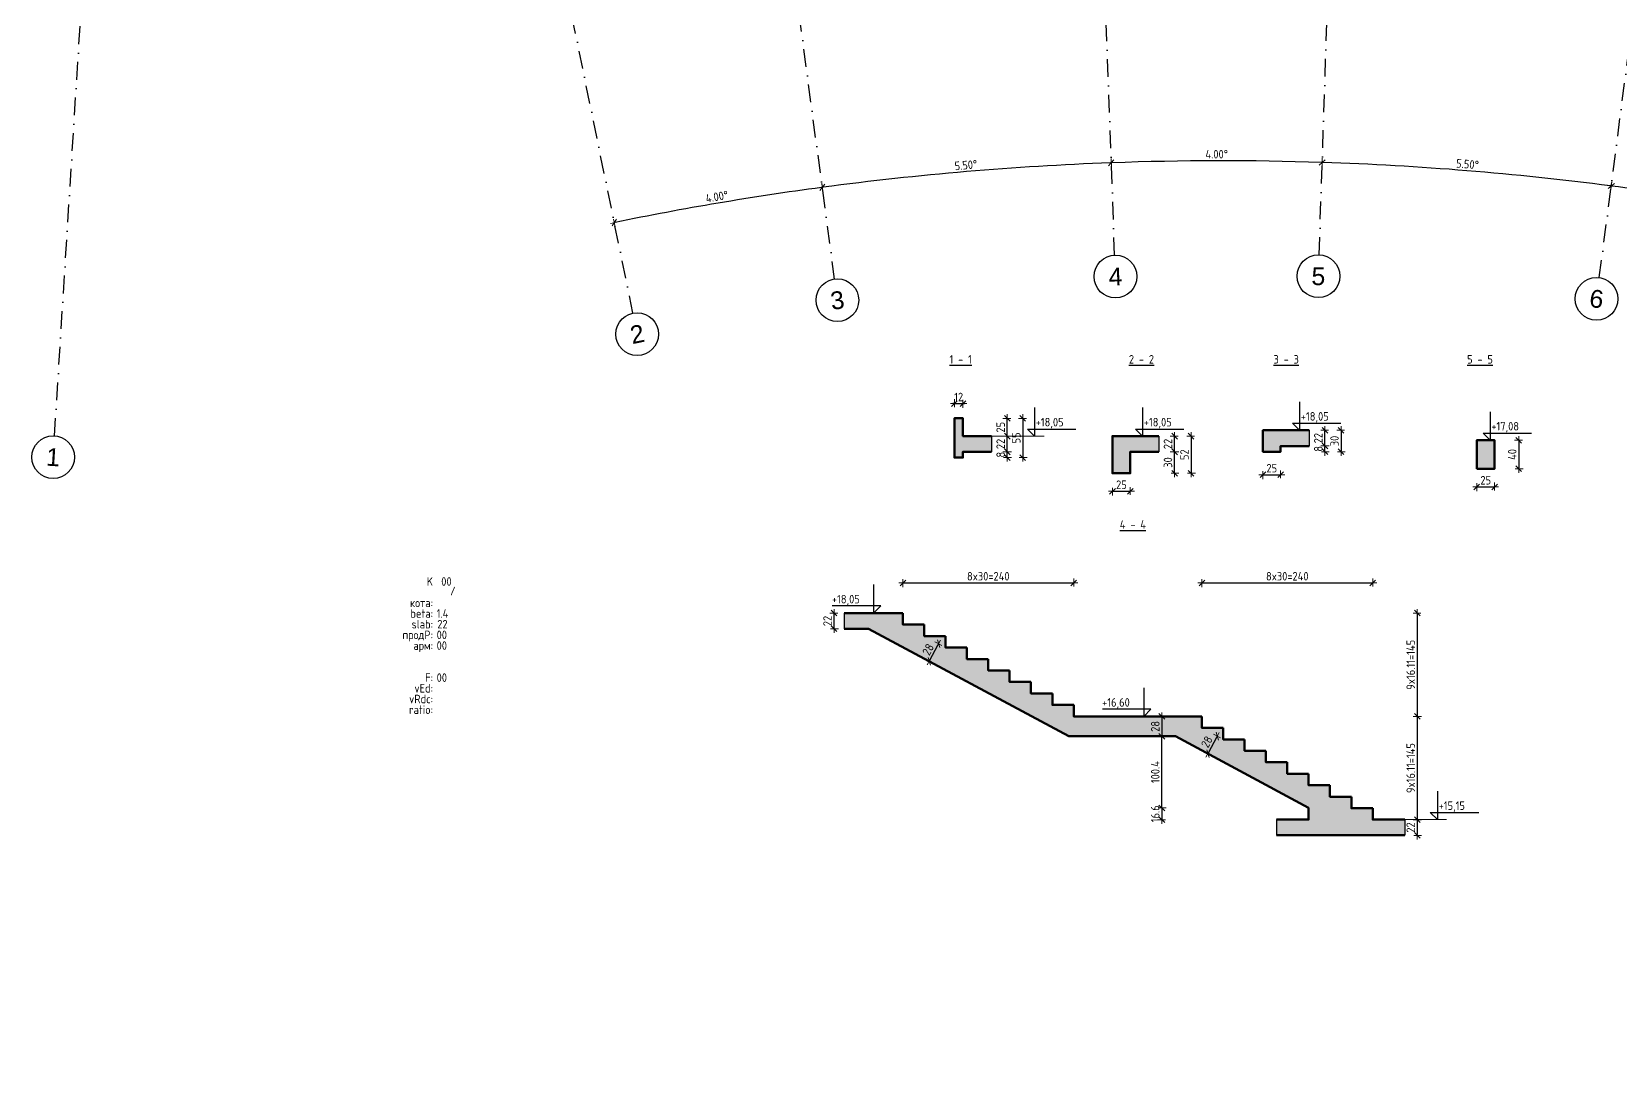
# Model space of a CAD drawing. Header units: centimetres. Extents: x -7166 to 3166, y -7595 to 8142.
# Drawn here: x -6415 to -4184, y -1931 to -450 of the extents above; entities that cross this region are included whole.
import ezdxf
from ezdxf.enums import TextEntityAlignment as Align

# ---------------------------------------------------------------- set-up
doc = ezdxf.new("R2010")
doc.units = ezdxf.units.CM
doc.linetypes.add('DASHDOT', pattern=[1, 0.5, -0.25, 0, -0.25])
for name, color, linetype in [('1K_AXIS', 7, 'DASHDOT'), ('1K_razrez-solid', 251, 'Continuous'), ('KTX', 1, 'Continuous'), ('KTXTXT', 4, 'Continuous')]:
    doc.layers.add(name, color=color, linetype=linetype)
for name, color, linetype, lineweight in [('1K_bord', 91, 'Continuous', 30), ('1K_kontur_A_+18.10', 150, 'Continuous', 50), ('1K_koti_razrezi', 3, 'Continuous', 13), ('1K_koti_van6ni', 241, 'Continuous', 13), ('1K_razrez', 3, 'Continuous', 80), ('1K_text-osi', 3, 'Continuous', 35), ('1K_velem', 191, 'Continuous', 40), ('1K_znak', 6, 'Continuous', 25)]:
    doc.layers.add(name, color=color, linetype=linetype, lineweight=lineweight)
doc.styles.add('DIM', font='romans.shx', dxfattribs={"width": 0.85})
doc.styles.add('Z1', font='ARIAL.TTF')
doc.dimstyles.new('RAZR1', dxfattribs={"dimtxt": 12, "dimasz": 1, "dimexe": 0.3, "dimexo": 0, "dimgap": 0, "dimtad": 0, "dimrnd": 0.1, "dimzin": 14, "dimdsep": 46, "dimtxsty": 'DIM', "dimblk": 'DIM2', "dimcen": 0.09, "dimse1": 1, "dimse2": 1, "dimclrd": 256, "dimclre": 256, "dimclrt": 41, "dimazin": 0, "dimtfac": 2.307692, "dimtix": 1, "dimtmove": 2, "dimatfit": 3, "dimldrblk": 'DIM2', "dimfxl": 0, "dimtvp": 0.769231, "dimtolj": 1, "dimtzin": 14, "dimarcsym": 0})
doc.dimstyles.new('RAZR2', dxfattribs={"dimtxt": 12, "dimasz": 20, "dimexe": 0.3, "dimexo": 0, "dimgap": 0, "dimtad": 0, "dimrnd": 0.1, "dimzin": 14, "dimdsep": 46, "dimtxsty": 'DIM', "dimcen": 5, "dimse1": 1, "dimse2": 1, "dimclrd": 256, "dimclre": 256, "dimclrt": 41, "dimazin": 0, "dimtfac": 2.307692, "dimtix": 1, "dimtofl": 0, "dimtmove": 2, "dimatfit": 3, "dimldrblk": 'DIM2', "dimfxl": 0, "dimtvp": 0.769231, "dimtolj": 1, "dimtzin": 14, "dimarcsym": 0})

# ---------------------------------------------------------------- blocks, each defined once
blk = doc.blocks.new('DIM2')
for p, q in [((0, -5), (0, 6)), ((4, 4), (-4, -4)), ((-5.66, 0), (5.66, 0))]:
    blk.add_line(p, q)
blk = doc.blocks.new('*D234')
at = {"layer": '1K_koti_razrezi', "lineweight": -2}
blk.add_line((-5287.8, -1286.8), (-5287.8, -1266.8), dxfattribs=at)
at = {"layer": 'Defpoints', "color": 0}
for p in [(-5287.8, -1265.8), (-5273.6, -1265.8), (-5273.6, -1287.8)]:
    blk.add_point(p, dxfattribs=at)
at = {"layer": '1K_koti_razrezi', "lineweight": -2}
for p, rotation in [((-5287.8, -1265.8), 89.99124686439576), ((-5287.8, -1287.8), 269.9912468643958)]:
    blk.add_blockref('DIM2', p, dxfattribs=dict(at, rotation=rotation))
at = {"layer": '1K_koti_razrezi', "color": 41, "insert": (-5297.1, -1276.8), "char_height": 12, "attachment_point": 5, "rotation": 89.9912, "style": 'DIM'}
blk.add_mtext('\\A1;22', dxfattribs=at)
blk = doc.blocks.new('*D235')
at = {"layer": '1K_koti_razrezi', "lineweight": -2}
blk.add_line((-5153.9, -1332.6), (-5141.6, -1309.7), dxfattribs=at)
at = {"layer": 'Defpoints', "color": 0}
for p in [(-5161.3, -1298), (-5141.1, -1308.8), (-5176.9, -1321.4)]:
    blk.add_point(p, dxfattribs=at)
at = {"layer": '1K_koti_razrezi', "lineweight": -2}
for p, rotation in [((-5141.1, -1308.8), 61.76255446183252), ((-5154.3, -1333.5), 241.7625544618325)]:
    blk.add_blockref('DIM2', p, dxfattribs=dict(at, rotation=rotation))
at = {"layer": '1K_koti_razrezi', "color": 41, "insert": (-5155.8, -1316.8), "char_height": 12, "attachment_point": 5, "rotation": 61.7626, "style": 'DIM'}
blk.add_mtext('\\A1;28', dxfattribs=at)
blk = doc.blocks.new('*D238')
at = {"layer": '1K_koti_razrezi', "lineweight": -2}
blk.add_line((-4468.7, -1266.8), (-4468.7, -1409.8), dxfattribs=at)
at = {"layer": 'Defpoints', "color": 0}
for p in [(-5191.3, -1265.8), (-4771.3, -1410.8), (-4468.7, -1410.8)]:
    blk.add_point(p, dxfattribs=at)
at = {"layer": '1K_koti_razrezi', "lineweight": -2}
for p, rotation in [((-4468.7, -1265.8), 90), ((-4468.7, -1410.8), 270)]:
    blk.add_blockref('DIM2', p, dxfattribs=dict(at, rotation=rotation))
at = {"layer": '1K_koti_razrezi', "color": 41, "insert": (-4477.9, -1338.3), "char_height": 12, "attachment_point": 5, "rotation": 90, "style": 'DIM'}
blk.add_mtext('\\A1;9x16.11=145', dxfattribs=at)
blk = doc.blocks.new('*D239')
at = {"layer": '1K_koti_razrezi', "lineweight": -2}
blk.add_line((-4468.7, -1411.8), (-4468.7, -1554.8), dxfattribs=at)
at = {"layer": 'Defpoints', "color": 0}
for p in [(-4771.3, -1410.8), (-4531.3, -1555.8), (-4468.7, -1555.8)]:
    blk.add_point(p, dxfattribs=at)
at = {"layer": '1K_koti_razrezi', "lineweight": -2}
for p, rotation in [((-4468.7, -1410.8), 90), ((-4468.7, -1555.8), 270)]:
    blk.add_blockref('DIM2', p, dxfattribs=dict(at, rotation=rotation))
at = {"layer": '1K_koti_razrezi', "color": 41, "insert": (-4477.9, -1483.3), "char_height": 12, "attachment_point": 5, "rotation": 90, "style": 'DIM'}
blk.add_mtext('\\A1;9x16.11=145', dxfattribs=at)
blk = doc.blocks.new('*D240')
at = {"layer": '1K_koti_razrezi', "lineweight": -2}
blk.add_line((-4468.7, -1556.8), (-4468.7, -1576.8), dxfattribs=at)
at = {"layer": 'Defpoints', "color": 0}
for p in [(-4531.3, -1555.8), (-4486.3, -1577.8), (-4468.7, -1577.8)]:
    blk.add_point(p, dxfattribs=at)
at = {"layer": '1K_koti_razrezi', "lineweight": -2}
for p, rotation in [((-4468.7, -1555.8), 90), ((-4468.7, -1577.8), 270)]:
    blk.add_blockref('DIM2', p, dxfattribs=dict(at, rotation=rotation))
at = {"layer": '1K_koti_razrezi', "color": 41, "insert": (-4477.9, -1566.8), "char_height": 12, "attachment_point": 5, "rotation": 90, "style": 'DIM'}
blk.add_mtext('\\A1;22', dxfattribs=at)
blk = doc.blocks.new('*D241')
at = {"layer": '1K_koti_razrezi', "lineweight": -2}
blk.add_line((-5190.3, -1223.3), (-4952.3, -1223.3), dxfattribs=at)
at = {"layer": 'Defpoints', "color": 0}
for p in [(-4951.3, -1223.3), (-5191.3, -1265.8), (-4951.3, -1394.6)]:
    blk.add_point(p, dxfattribs=at)
at = {"layer": '1K_koti_razrezi', "lineweight": -2, "rotation": 180}
blk.add_blockref('DIM2', (-5191.3, -1223.3), dxfattribs=at)
at = {"layer": '1K_koti_razrezi', "lineweight": -2}
blk.add_blockref('DIM2', (-4951.3, -1223.3), dxfattribs=at)
at = {"layer": '1K_koti_razrezi', "color": 41, "insert": (-5071.3, -1214), "char_height": 12, "attachment_point": 5, "style": 'DIM'}
blk.add_mtext('\\A1;8x30=240', dxfattribs=at)
blk = doc.blocks.new('*D242')
at = {"layer": '1K_koti_razrezi', "lineweight": -2}
blk.add_line((-4770.3, -1223.3), (-4532.3, -1223.3), dxfattribs=at)
at = {"layer": 'Defpoints', "color": 0}
for p in [(-4531.3, -1223.3), (-4771.3, -1410.8), (-4531.3, -1539.6)]:
    blk.add_point(p, dxfattribs=at)
at = {"layer": '1K_koti_razrezi', "lineweight": -2, "rotation": 180}
blk.add_blockref('DIM2', (-4771.3, -1223.3), dxfattribs=at)
at = {"layer": '1K_koti_razrezi', "lineweight": -2}
blk.add_blockref('DIM2', (-4531.3, -1223.3), dxfattribs=at)
at = {"layer": '1K_koti_razrezi', "color": 41, "insert": (-4651.3, -1214), "char_height": 12, "attachment_point": 5, "style": 'DIM'}
blk.add_mtext('\\A1;8x30=240', dxfattribs=at)
blk = doc.blocks.new('*D243')
at = {"layer": '1K_koti_razrezi', "lineweight": -2}
blk.add_line((-4827.5, -1411.8), (-4827.5, -1437.8), dxfattribs=at)
at = {"layer": 'Defpoints', "color": 0}
for p in [(-4951.3, -1410.8), (-4958.4, -1438.8), (-4827.5, -1438.8)]:
    blk.add_point(p, dxfattribs=at)
at = {"layer": '1K_koti_razrezi', "lineweight": -2}
for p, rotation in [((-4827.5, -1410.8), 90), ((-4827.5, -1438.8), 270)]:
    blk.add_blockref('DIM2', p, dxfattribs=dict(at, rotation=rotation))
at = {"layer": '1K_koti_razrezi', "color": 41, "insert": (-4836.7, -1424.8), "char_height": 12, "attachment_point": 5, "rotation": 90, "style": 'DIM'}
blk.add_mtext('\\A1;28', dxfattribs=at)
blk = doc.blocks.new('*D244')
at = {"layer": '1K_koti_razrezi', "lineweight": -2}
blk.add_line((-4750.1, -1439.4), (-4762.4, -1462.3), dxfattribs=at)
at = {"layer": 'Defpoints', "color": 0}
for p in [(-4771.3, -1426.9), (-4808.4, -1438.8), (-4762.8, -1463.2)]:
    blk.add_point(p, dxfattribs=at)
at = {"layer": '1K_koti_razrezi', "lineweight": -2}
for p, rotation in [((-4749.6, -1438.5), 61.76255446183266), ((-4762.8, -1463.2), 241.7625544618327)]:
    blk.add_blockref('DIM2', p, dxfattribs=dict(at, rotation=rotation))
at = {"layer": '1K_koti_razrezi', "color": 41, "insert": (-4764.3, -1446.5), "char_height": 12, "attachment_point": 5, "rotation": 61.7626, "style": 'DIM'}
blk.add_mtext('\\A1;28', dxfattribs=at)
blk = doc.blocks.new('*D245')
at = {"layer": '1K_koti_razrezi', "lineweight": -2}
for p, q in [((-4827.5, -1538.2), (-4827.5, -1537.2)), ((-4827.5, -1539.2), (-4827.5, -1555.8)), ((-4827.5, -1556.8), (-4827.5, -1557.8))]:
    blk.add_line(p, q, dxfattribs=at)
at = {"layer": 'Defpoints', "color": 0}
for p in [(-4621.3, -1539.2), (-4827.5, -1555.8), (-4621.3, -1555.8)]:
    blk.add_point(p, dxfattribs=at)
at = {"layer": '1K_koti_razrezi', "lineweight": -2}
for p, rotation in [((-4827.5, -1539.2), 270), ((-4827.5, -1555.8), 90)]:
    blk.add_blockref('DIM2', p, dxfattribs=dict(at, rotation=rotation))
at = {"layer": '1K_koti_razrezi', "color": 41, "insert": (-4836.7, -1547.5), "char_height": 12, "attachment_point": 5, "rotation": 90, "style": 'DIM'}
blk.add_mtext('\\A1;16.6', dxfattribs=at)
blk = doc.blocks.new('*D246')
at = {"layer": '1K_koti_razrezi', "lineweight": -2}
blk.add_line((-4827.5, -1538.2), (-4827.5, -1439.8), dxfattribs=at)
at = {"layer": 'Defpoints', "color": 0}
for p in [(-4827.5, -1438.8), (-4808.4, -1438.8), (-4621.3, -1539.2)]:
    blk.add_point(p, dxfattribs=at)
at = {"layer": '1K_koti_razrezi', "lineweight": -2}
for p, rotation in [((-4827.5, -1438.8), 90), ((-4827.5, -1539.2), 270)]:
    blk.add_blockref('DIM2', p, dxfattribs=dict(at, rotation=rotation))
at = {"layer": '1K_koti_razrezi', "color": 41, "insert": (-4836.7, -1489), "char_height": 12, "attachment_point": 5, "rotation": 90, "style": 'DIM'}
blk.add_mtext('\\A1;100.4', dxfattribs=at)
blk = doc.blocks.new('*D251')
at = {"layer": '1K_koti_razrezi', "lineweight": -2}
blk.add_line((-5044.7, -1046.3), (-5044.7, -1040.3), dxfattribs=at)
at = {"layer": 'Defpoints', "color": 0}
for p in [(-5106.9, -1039.3, 0), (-5106.9, -1047.3, 0), (-5044.7, -1039.3)]:
    blk.add_point(p, dxfattribs=at)
at = {"layer": '1K_koti_razrezi', "lineweight": -2}
for p, rotation in [((-5044.7, -1039.3), 90), ((-5044.7, -1047.3), 270)]:
    blk.add_blockref('DIM2', p, dxfattribs=dict(at, rotation=rotation))
at = {"layer": '1K_koti_razrezi', "color": 41, "insert": (-5053.9, -1043.3), "char_height": 12, "attachment_point": 5, "rotation": 90, "style": 'DIM'}
blk.add_mtext('\\A1;8', dxfattribs=at)
blk = doc.blocks.new('*D252')
at = {"layer": '1K_koti_razrezi', "lineweight": -2}
blk.add_line((-5044.7, -1038.3), (-5044.7, -1018.3), dxfattribs=at)
at = {"layer": 'Defpoints', "color": 0}
for p in [(-5066.9, -1017.3), (-5044.7, -1017.3), (-5106.9, -1039.3, 0)]:
    blk.add_point(p, dxfattribs=at)
at = {"layer": '1K_koti_razrezi', "lineweight": -2}
for p, rotation in [((-5044.7, -1017.3), 90), ((-5044.7, -1039.3), 270)]:
    blk.add_blockref('DIM2', p, dxfattribs=dict(at, rotation=rotation))
at = {"layer": '1K_koti_razrezi', "color": 41, "insert": (-5053.9, -1028.3), "char_height": 12, "attachment_point": 5, "rotation": 90, "style": 'DIM'}
blk.add_mtext('\\A1;22', dxfattribs=at)
blk = doc.blocks.new('*D253')
at = {"layer": '1K_koti_razrezi', "lineweight": -2}
blk.add_line((-5044.7, -1016.3), (-5044.7, -993.3), dxfattribs=at)
at = {"layer": 'Defpoints', "color": 0}
for p in [(-5106.9, -992.3), (-5044.7, -992.3), (-5066.9, -1017.3)]:
    blk.add_point(p, dxfattribs=at)
at = {"layer": '1K_koti_razrezi', "lineweight": -2}
for p, rotation in [((-5044.7, -992.3), 90), ((-5044.7, -1017.3), 270)]:
    blk.add_blockref('DIM2', p, dxfattribs=dict(at, rotation=rotation))
at = {"layer": '1K_koti_razrezi', "color": 41, "insert": (-5053.9, -1004.8), "char_height": 12, "attachment_point": 5, "rotation": 90, "style": 'DIM'}
blk.add_mtext('\\A1;25', dxfattribs=at)
blk = doc.blocks.new('*D254')
at = {"layer": '1K_koti_razrezi', "lineweight": -2}
blk.add_line((-5022.8, -993.3), (-5022.8, -1046.3), dxfattribs=at)
at = {"layer": 'Defpoints', "color": 0}
for p in [(-5118.9, -992.3), (-5118.9, -1047.3), (-5022.8, -1047.3)]:
    blk.add_point(p, dxfattribs=at)
at = {"layer": '1K_koti_razrezi', "lineweight": -2}
for p, rotation in [((-5022.8, -992.3), 90), ((-5022.8, -1047.3), 270)]:
    blk.add_blockref('DIM2', p, dxfattribs=dict(at, rotation=rotation))
at = {"layer": '1K_koti_razrezi', "color": 41, "insert": (-5032, -1019.8), "char_height": 12, "attachment_point": 5, "rotation": 90, "style": 'DIM'}
blk.add_mtext('\\A1;55', dxfattribs=at)
blk = doc.blocks.new('*D255')
at = {"layer": '1K_koti_razrezi', "lineweight": -2}
for p, q in [((-5119.9, -971.5), (-5120.9, -971.5)), ((-5118.9, -971.5), (-5106.9, -971.5)), ((-5105.9, -971.5), (-5104.9, -971.5))]:
    blk.add_line(p, q, dxfattribs=at)
at = {"layer": 'Defpoints', "color": 0}
for p in [(-5106.9, -971.5), (-5118.9, -992.3), (-5106.9, -992.3)]:
    blk.add_point(p, dxfattribs=at)
at = {"layer": '1K_koti_razrezi', "lineweight": -2}
blk.add_blockref('DIM2', (-5118.9, -971.5), dxfattribs=at)
at = {"layer": '1K_koti_razrezi', "lineweight": -2, "rotation": 180}
blk.add_blockref('DIM2', (-5106.9, -971.5), dxfattribs=at)
at = {"layer": '1K_koti_razrezi', "color": 41, "insert": (-5112.9, -962.3), "char_height": 12, "attachment_point": 5, "style": 'DIM'}
blk.add_mtext('\\A1;12', dxfattribs=at)
blk = doc.blocks.new('*D256')
at = {"layer": '1K_koti_razrezi', "lineweight": -2}
blk.add_line((-4809.6, -1068.3), (-4809.6, -1040.3), dxfattribs=at)
at = {"layer": 'Defpoints', "color": 0}
for p in [(-4871.8, -1039.3, 0), (-4809.6, -1039.3), (-4871.8, -1069.3, 0)]:
    blk.add_point(p, dxfattribs=at)
at = {"layer": '1K_koti_razrezi', "lineweight": -2}
for p, rotation in [((-4809.6, -1039.3), 90), ((-4809.6, -1069.3), 270)]:
    blk.add_blockref('DIM2', p, dxfattribs=dict(at, rotation=rotation))
at = {"layer": '1K_koti_razrezi', "color": 41, "insert": (-4818.9, -1054.3), "char_height": 12, "attachment_point": 5, "rotation": 90, "style": 'DIM'}
blk.add_mtext('\\A1;30', dxfattribs=at)
blk = doc.blocks.new('*D257')
at = {"layer": '1K_koti_razrezi', "lineweight": -2}
blk.add_line((-4809.6, -1038.3), (-4809.6, -1018.3), dxfattribs=at)
at = {"layer": 'Defpoints', "color": 0}
for p in [(-4831.8, -1017.3), (-4809.6, -1017.3), (-4871.8, -1039.3, 0)]:
    blk.add_point(p, dxfattribs=at)
at = {"layer": '1K_koti_razrezi', "lineweight": -2}
for p, rotation in [((-4809.6, -1017.3), 90), ((-4809.6, -1039.3), 270)]:
    blk.add_blockref('DIM2', p, dxfattribs=dict(at, rotation=rotation))
at = {"layer": '1K_koti_razrezi', "color": 41, "insert": (-4818.9, -1028.3), "char_height": 12, "attachment_point": 5, "rotation": 90, "style": 'DIM'}
blk.add_mtext('\\A1;22', dxfattribs=at)
blk = doc.blocks.new('*D258')
at = {"layer": '1K_koti_razrezi', "lineweight": -2}
blk.add_line((-4895.8, -1094.7), (-4872.8, -1094.7), dxfattribs=at)
at = {"layer": 'Defpoints', "color": 0}
for p in [(-4896.8, -1017.3), (-4871.8, -1039.3), (-4871.8, -1094.7)]:
    blk.add_point(p, dxfattribs=at)
at = {"layer": '1K_koti_razrezi', "lineweight": -2, "rotation": 180}
blk.add_blockref('DIM2', (-4896.8, -1094.7), dxfattribs=at)
at = {"layer": '1K_koti_razrezi', "lineweight": -2}
blk.add_blockref('DIM2', (-4871.8, -1094.7), dxfattribs=at)
at = {"layer": '1K_koti_razrezi', "color": 41, "insert": (-4884.3, -1085.5), "char_height": 12, "attachment_point": 5, "style": 'DIM'}
blk.add_mtext('\\A1;25', dxfattribs=at)
blk = doc.blocks.new('*D259')
at = {"layer": '1K_koti_razrezi', "lineweight": -2}
blk.add_line((-4786.4, -1018.3), (-4786.4, -1068.3), dxfattribs=at)
at = {"layer": 'Defpoints', "color": 0}
for p in [(-4831.8, -1017.3), (-4896.8, -1069.3), (-4786.4, -1069.3)]:
    blk.add_point(p, dxfattribs=at)
at = {"layer": '1K_koti_razrezi', "lineweight": -2}
for p, rotation in [((-4786.4, -1017.3), 90), ((-4786.4, -1069.3), 270)]:
    blk.add_blockref('DIM2', p, dxfattribs=dict(at, rotation=rotation))
at = {"layer": '1K_koti_razrezi', "color": 41, "insert": (-4795.7, -1043.3), "char_height": 12, "attachment_point": 5, "rotation": 90, "style": 'DIM'}
blk.add_mtext('\\A1;52', dxfattribs=at)
blk = doc.blocks.new('*D260')
at = {"layer": '1K_koti_razrezi', "lineweight": -2}
blk.add_line((-4598.4, -1038.1), (-4598.4, -1032.1), dxfattribs=at)
at = {"layer": 'Defpoints', "color": 0}
for p in [(-4660.6, -1031.1, 0), (-4660.6, -1039.1, 0), (-4598.4, -1031.1)]:
    blk.add_point(p, dxfattribs=at)
at = {"layer": '1K_koti_razrezi', "lineweight": -2}
for p, rotation in [((-4598.4, -1031.1), 90), ((-4598.4, -1039.1), 270)]:
    blk.add_blockref('DIM2', p, dxfattribs=dict(at, rotation=rotation))
at = {"layer": '1K_koti_razrezi', "color": 41, "insert": (-4607.7, -1035.1), "char_height": 12, "attachment_point": 5, "rotation": 90, "style": 'DIM'}
blk.add_mtext('\\A1;8', dxfattribs=at)
blk = doc.blocks.new('*D261')
at = {"layer": '1K_koti_razrezi', "lineweight": -2}
blk.add_line((-4598.4, -1030.1), (-4598.4, -1010.1), dxfattribs=at)
at = {"layer": 'Defpoints', "color": 0}
for p in [(-4620.6, -1009.1), (-4598.4, -1009.1), (-4660.6, -1031.1, 0)]:
    blk.add_point(p, dxfattribs=at)
at = {"layer": '1K_koti_razrezi', "lineweight": -2}
for p, rotation in [((-4598.4, -1009.1), 90), ((-4598.4, -1031.1), 270)]:
    blk.add_blockref('DIM2', p, dxfattribs=dict(at, rotation=rotation))
at = {"layer": '1K_koti_razrezi', "color": 41, "insert": (-4607.7, -1020.1), "char_height": 12, "attachment_point": 5, "rotation": 90, "style": 'DIM'}
blk.add_mtext('\\A1;22', dxfattribs=at)
blk = doc.blocks.new('*D262')
at = {"layer": '1K_koti_razrezi', "lineweight": -2}
blk.add_line((-4684.6, -1071.5), (-4661.6, -1071.5), dxfattribs=at)
at = {"layer": 'Defpoints', "color": 0}
for p in [(-4685.6, -1039.1), (-4660.6, -1031.1), (-4660.6, -1071.5)]:
    blk.add_point(p, dxfattribs=at)
at = {"layer": '1K_koti_razrezi', "lineweight": -2, "rotation": 180}
blk.add_blockref('DIM2', (-4685.6, -1071.5), dxfattribs=at)
at = {"layer": '1K_koti_razrezi', "lineweight": -2}
blk.add_blockref('DIM2', (-4660.6, -1071.5), dxfattribs=at)
at = {"layer": '1K_koti_razrezi', "color": 41, "insert": (-4673.1, -1062.3), "char_height": 12, "attachment_point": 5, "style": 'DIM'}
blk.add_mtext('\\A1;25', dxfattribs=at)
blk = doc.blocks.new('*D263')
at = {"layer": '1K_koti_razrezi', "lineweight": -2}
blk.add_line((-4575.8, -1010.1), (-4575.8, -1038.1), dxfattribs=at)
at = {"layer": 'Defpoints', "color": 0}
for p in [(-4620.6, -1009.1), (-4660.6, -1039.1), (-4575.8, -1039.1)]:
    blk.add_point(p, dxfattribs=at)
at = {"layer": '1K_koti_razrezi', "lineweight": -2}
for p, rotation in [((-4575.8, -1009.1), 90), ((-4575.8, -1039.1), 270)]:
    blk.add_blockref('DIM2', p, dxfattribs=dict(at, rotation=rotation))
at = {"layer": '1K_koti_razrezi', "color": 41, "insert": (-4585, -1024.1), "char_height": 12, "attachment_point": 5, "rotation": 90, "style": 'DIM'}
blk.add_mtext('\\A1;30', dxfattribs=at)
blk = doc.blocks.new('*D290')
at = {"layer": '1K_koti_van6ni', "lineweight": -2}
for p, q in [((-5240.7, 1109.3), (-5235.2, 1043.9)), ((-4747.8, -4875.7), (-4737.8, -4875.7)), ((-4742.8, -4880.7), (-4742.8, -4870.7))]:
    blk.add_line(p, q, dxfattribs=at)
at = {"layer": '1K_koti_van6ni'}
blk.add_solid([(-5231.9, 1044.1), (-5238.5, 1043.6), (-5233.6, 1023.9)], dxfattribs=at)
at = {"layer": 'Defpoints', "color": 0}
for p in [(-5233.6, 1023.9), (-4742.8, -4875.7)]:
    blk.add_point(p, dxfattribs=at)
at = {"layer": '1K_koti_van6ni', "color": 41, "insert": (-5229.6, 1087.3), "char_height": 12, "attachment_point": 5, "rotation": 274.7552, "style": 'DIM'}
blk.add_mtext('\\A1;R5920', dxfattribs=at)
blk = doc.blocks.new('*D292')
at = {"layer": '1K_koti_van6ni', "lineweight": -2}
for p, q in [((-5279.3, 854.9), (-5273.2, 789.5)), ((-4747.8, -4875.7), (-4737.8, -4875.7)), ((-4742.8, -4880.7), (-4742.8, -4870.7))]:
    blk.add_line(p, q, dxfattribs=at)
at = {"layer": '1K_koti_van6ni'}
blk.add_solid([(-5269.9, 789.9), (-5276.5, 789.2), (-5271.3, 769.6)], dxfattribs=at)
at = {"layer": 'Defpoints', "color": 0}
for p in [(-5271.3, 769.6), (-4742.8, -4875.7)]:
    blk.add_point(p, dxfattribs=at)
at = {"layer": '1K_koti_van6ni', "color": 41, "insert": (-5268, 833), "char_height": 12, "attachment_point": 5, "rotation": 275.3483, "style": 'DIM'}
blk.add_mtext('\\A1;R5670', dxfattribs=at)
blk = doc.blocks.new('*D293')
at = {"layer": '1K_koti_van6ni', "lineweight": -2}
for p, q in [((-5272.9, 182.3), (-5266, 117)), ((-4747.8, -4875.7), (-4737.8, -4875.7)), ((-4742.8, -4880.7), (-4742.8, -4870.7))]:
    blk.add_line(p, q, dxfattribs=at)
at = {"layer": '1K_koti_van6ni'}
blk.add_solid([(-5262.7, 117.3), (-5269.3, 116.6), (-5263.9, 97.1)], dxfattribs=at)
at = {"layer": 'Defpoints', "color": 0}
for p in [(-5263.9, 97.1), (-4742.8, -4875.7)]:
    blk.add_point(p, dxfattribs=at)
at = {"layer": '1K_koti_van6ni', "color": 41, "insert": (-5261.3, 160.5), "char_height": 12, "attachment_point": 5, "rotation": 275.9826, "style": 'DIM'}
blk.add_mtext('\\A1;R5000', dxfattribs=at)
blk = doc.blocks.new('*D299')
at = {"layer": '1K_koti_van6ni', "lineweight": -2}
blk.add_arc((-6185.3, 2149.8), 364.9, 266.5836, 281.4457, dxfattribs=at)
at = {"layer": 'Defpoints', "color": 0}
for p in [(-6197.4, 1955.5), (-6136.2, 1910.6), (-6175.8, 1785), (-5570.5, -844.6), (-6383, -1016.8)]:
    blk.add_point(p, dxfattribs=at)
at = {"layer": '1K_koti_van6ni', "lineweight": -2}
for p, rotation in [((-6208, 1785.6), 176.5051323552833), ((-6111.9, 1792.3), 11.52416816673833)]:
    blk.add_blockref('DIM2', p, dxfattribs=dict(at, rotation=rotation))
at = {"layer": '1K_koti_van6ni', "color": 41, "insert": (-6160.4, 1795), "char_height": 12, "attachment_point": 5, "rotation": 4.0147, "style": 'DIM'}
blk.add_mtext('\\A1;15.18°', dxfattribs=at)
blk = doc.blocks.new('*D300')
at = {"layer": '1K_koti_van6ni', "lineweight": -2}
blk.add_arc((-4742.8, -4875.7), 4245, 97.6162, 101.5892, dxfattribs=at)
at = {"layer": 'Defpoints', "color": 0}
for p in [(-5666.9, 2047.2), (-6136.2, 1910.6), (-5402.2, -682.2), (-5287.3, -796.7), (-5570.5, -844.6)]:
    blk.add_point(p, dxfattribs=at)
at = {"layer": '1K_koti_van6ni', "lineweight": -2}
for p, rotation in [((-5304.4, -668), 7.609419272587623), ((-5596.6, -717.4), 191.5959220816487)]:
    blk.add_blockref('DIM2', p, dxfattribs=dict(at, rotation=rotation))
at = {"layer": '1K_koti_van6ni', "color": 41, "insert": (-5452.5, -681), "char_height": 12, "attachment_point": 5, "rotation": 9.6027, "style": 'DIM'}
blk.add_mtext('\\A1;4.00°', dxfattribs=at)
blk = doc.blocks.new('*D301')
at = {"layer": '1K_koti_van6ni', "lineweight": -2}
blk.add_arc((-4742.8, -4875.7), 4245, 92.1162, 97.5892, dxfattribs=at)
at = {"layer": 'Defpoints', "color": 0}
for p in [(-5034.2, -640.7), (-4896.1, -701.6), (-5287.3, -796.7), (-4742.8, -4875.7)]:
    blk.add_point(p, dxfattribs=at)
at = {"layer": '1K_koti_van6ni', "lineweight": -2}
for p, rotation in [((-4898.6, -633.5), 2.109419272588601), ((-5304.4, -668), 187.5959220816497)]:
    blk.add_blockref('DIM2', p, dxfattribs=dict(at, rotation=rotation))
at = {"layer": '1K_koti_van6ni', "color": 41, "insert": (-5102.7, -636.7), "char_height": 12, "attachment_point": 5, "rotation": 4.8527, "style": 'DIM'}
blk.add_mtext('\\A1;5.50°', dxfattribs=at)
blk = doc.blocks.new('*D302')
at = {"layer": '1K_koti_van6ni', "lineweight": -2}
blk.add_arc((-4742.8, -4875.7), 4245, 88.1162, 92.0892, dxfattribs=at)
at = {"layer": 'Defpoints', "color": 0}
for p in [(-4701, -630.9), (-4896.1, -701.6), (-4604.9, -711.3), (-4742.8, -4875.7)]:
    blk.add_point(p, dxfattribs=at)
at = {"layer": '1K_koti_van6ni', "lineweight": -2}
for p, rotation in [((-4898.6, -633.5), 182.0959220816506), ((-4602.3, -633), 358.1094192725884)]:
    blk.add_blockref('DIM2', p, dxfattribs=dict(at, rotation=rotation))
at = {"layer": '1K_koti_van6ni', "color": 41, "insert": (-4750.4, -621.4), "char_height": 12, "attachment_point": 5, "rotation": 0.1027, "style": 'DIM'}
blk.add_mtext('\\A1;4.00°', dxfattribs=at)
blk = doc.blocks.new('*D303')
at = {"layer": '1K_koti_van6ni', "lineweight": -2}
blk.add_arc((-4742.8, -4875.7), 4245, 82.6162, 88.0892, dxfattribs=at)
at = {"layer": 'Defpoints', "color": 0}
for p in [(-4331.2, -650.7), (-4604.9, -711.3), (-4206.3, -743.5), (-4742.8, -4875.7)]:
    blk.add_point(p, dxfattribs=at)
at = {"layer": '1K_koti_van6ni', "lineweight": -2}
for p, rotation in [((-4602.3, -633), 178.0959220816503), ((-4196.3, -666), 352.6094192725896)]:
    blk.add_blockref('DIM2', p, dxfattribs=dict(at, rotation=rotation))
at = {"layer": '1K_koti_van6ni', "color": 41, "insert": (-4398.1, -635.4), "char_height": 12, "attachment_point": 5, "rotation": 355.3527, "style": 'DIM'}
blk.add_mtext('\\A1;5.50°', dxfattribs=at)
blk = doc.blocks.new('*D304')
at = {"layer": '1K_koti_van6ni', "lineweight": -2}
blk.add_arc((-4742.8, -4875.7), 4245, 78.6162, 82.5892, dxfattribs=at)
at = {"layer": 'Defpoints', "color": 0}
for p in [(-4001, -696), (-4206.3, -743.5), (-3921.4, -800.9), (-4742.8, -4875.7)]:
    blk.add_point(p, dxfattribs=at)
at = {"layer": '1K_koti_van6ni', "lineweight": -2}
for p, rotation in [((-4196.3, -666), 172.5959220816516), ((-3903.9, -714.4), 348.6094192725892)]:
    blk.add_blockref('DIM2', p, dxfattribs=dict(at, rotation=rotation))
at = {"layer": '1K_koti_van6ni', "color": 41, "insert": (-4048.2, -678.5), "char_height": 12, "attachment_point": 5, "rotation": 350.6027, "style": 'DIM'}
blk.add_mtext('\\A1;4.00°', dxfattribs=at)
blk = doc.blocks.new('*D305')
at = {"layer": '1K_koti_van6ni', "lineweight": -2}
blk.add_arc((-4742.8, -4875.7), 4245, 73.1162, 78.5892, dxfattribs=at)
at = {"layer": 'Defpoints', "color": 0}
for p in [(-3639.5, -776.5), (-3921.4, -800.9), (-3521.2, -854.2), (-4742.8, -4875.7)]:
    blk.add_point(p, dxfattribs=at)
at = {"layer": '1K_koti_van6ni', "lineweight": -2}
for p, rotation in [((-3903.9, -714.4), 168.5959220816512), ((-3509, -813.9), 343.109419272593)]:
    blk.add_blockref('DIM2', p, dxfattribs=dict(at, rotation=rotation))
at = {"layer": '1K_koti_van6ni', "color": 41, "insert": (-3703, -750.5), "char_height": 12, "attachment_point": 5, "rotation": 345.8527, "style": 'DIM'}
blk.add_mtext('\\A1;5.50°', dxfattribs=at)
blk = doc.blocks.new('*D306')
at = {"layer": '1K_koti_van6ni', "lineweight": -2}
blk.add_arc((-4742.8, -4875.7), 4245, 69.1162, 73.0892, dxfattribs=at)
at = {"layer": 'Defpoints', "color": 0}
for p in [(-3521.2, -854.2), (-3321.3, -875.7), (-3234.8, -926.1), (-4742.8, -4875.7)]:
    blk.add_point(p, dxfattribs=at)
at = {"layer": '1K_koti_van6ni', "lineweight": -2}
for p, rotation in [((-3509, -813.9), 163.0959220816551), ((-3228.6, -909.9), 339.1094192725936)]:
    blk.add_blockref('DIM2', p, dxfattribs=dict(at, rotation=rotation))
at = {"layer": '1K_koti_van6ni', "color": 41, "insert": (-3365, -850.7), "char_height": 12, "attachment_point": 5, "rotation": 341.1027, "style": 'DIM'}
blk.add_mtext('\\A1;4.00°', dxfattribs=at)
blk = doc.blocks.new('*D307')
at = {"layer": '1K_koti_van6ni', "lineweight": -2}
blk.add_arc((-4742.8, -4875.7), 4245, 62.5747, 69.0892, dxfattribs=at)
at = {"layer": 'Defpoints', "color": 0}
for p in [(-3234.8, -926.1), (-2931.5, -1036.5), (-2792.5, -1119.4), (-4742.8, -4875.7)]:
    blk.add_point(p, dxfattribs=at)
at = {"layer": '1K_koti_van6ni', "lineweight": -2}
for p, rotation in [((-3228.6, -909.9), 159.0959220816557), ((-2786.7, -1108.2), 332.5679879889727)]:
    blk.add_blockref('DIM2', p, dxfattribs=dict(at, rotation=rotation))
at = {"layer": '1K_koti_van6ni', "color": 41, "insert": (-3001.1, -994.3), "char_height": 12, "attachment_point": 5, "rotation": 335.832, "style": 'DIM'}
blk.add_mtext('\\A1;6.54°', dxfattribs=at)
blk = doc.blocks.new('*D334')
at = {"layer": '1K_koti_van6ni', "lineweight": -2}
for p, q in [((-5187.3, 1324.1), (-5182.6, 1258.6)), ((-4747.8, -4875.7), (-4737.8, -4875.7)), ((-4742.8, -4880.7), (-4742.8, -4870.7))]:
    blk.add_line(p, q, dxfattribs=at)
at = {"layer": '1K_koti_van6ni'}
blk.add_solid([(-5179.3, 1258.8), (-5186, 1258.3), (-5181.2, 1238.6)], dxfattribs=at)
at = {"layer": 'Defpoints', "color": 0}
for p in [(-5181.2, 1238.6), (-4742.8, -4875.7)]:
    blk.add_point(p, dxfattribs=at)
at = {"layer": '1K_koti_van6ni', "color": 41, "insert": (-5176.5, 1301.9), "char_height": 12, "attachment_point": 5, "rotation": 274.1012, "style": 'DIM'}
blk.add_mtext('\\A1;R6130', dxfattribs=at)
blk = doc.blocks.new('*D374')
at = {"layer": '1K_koti_razrezi', "lineweight": -2}
blk.add_line((-4326.1, -1024), (-4326.1, -1062), dxfattribs=at)
at = {"layer": 'Defpoints', "color": 0}
for p in [(-4360.1, -1023), (-4360.1, -1063), (-4326.1, -1063)]:
    blk.add_point(p, dxfattribs=at)
at = {"layer": '1K_koti_razrezi', "lineweight": -2}
for p, rotation in [((-4326.1, -1023), 90), ((-4326.1, -1063), 270)]:
    blk.add_blockref('DIM2', p, dxfattribs=dict(at, rotation=rotation))
at = {"layer": '1K_koti_razrezi', "color": 41, "insert": (-4335.3, -1043), "char_height": 12, "attachment_point": 5, "rotation": 90, "style": 'DIM'}
blk.add_mtext('\\A1;40', dxfattribs=at)
blk = doc.blocks.new('*D375')
at = {"layer": '1K_koti_razrezi', "lineweight": -2}
blk.add_line((-4384.1, -1088.5), (-4361.1, -1088.5), dxfattribs=at)
at = {"layer": 'Defpoints', "color": 0}
for p in [(-4385.1, -1063), (-4360.1, -1063), (-4360.1, -1088.5)]:
    blk.add_point(p, dxfattribs=at)
at = {"layer": '1K_koti_razrezi', "lineweight": -2, "rotation": 180}
blk.add_blockref('DIM2', (-4385.1, -1088.5), dxfattribs=at)
at = {"layer": '1K_koti_razrezi', "lineweight": -2}
blk.add_blockref('DIM2', (-4360.1, -1088.5), dxfattribs=at)
at = {"layer": '1K_koti_razrezi', "color": 41, "insert": (-4372.6, -1079.2), "char_height": 12, "attachment_point": 5, "style": 'DIM'}
blk.add_mtext('\\A1;25', dxfattribs=at)
blk = doc.blocks.new('velem')
at = {"layer": '1K_velem', "ltscale": 50, "style": 'DIM', "width": 0.85}
for s, p in [('кота:', (45, -30)), ('/', (76.6, -13.5)), ('beta:', (45, -45)), ('продP:', (45, -75)), ('slab:', (45, -60)), ('арм:', (45, -90))]:
    blk.add_text(s, height=12, dxfattribs=at).set_placement(p, align=Align.RIGHT)
at = {"layer": '1K_velem', "color": 2, "ltscale": 50, "style": 'DIM', "width": 0.85}
for s, p in [('F:', (45, -135)), ('vRdc:', (45, -165)), ('vEd:', (45, -150)), ('ratio:', (45, -180))]:
    blk.add_text(s, height=12, dxfattribs=at).set_placement(p, align=Align.RIGHT)
at = {"layer": '1K_velem', "ltscale": 50, "style": 'DIM', "width": 0.85}
for tag, p in [('ENT', (9.9, 30)), ('ENTP', (9.9, 15)), ('NUMBER', (56.5, 0)), ('A', (50.2, -15)), ('KOTA', (50, -30)), ('B', (84.5, -15)), ('BETA', (50, -45)), ('PRODPER', (50, -75)), ('H', (50.9, -60)), ('UP_ARM', (50, -90)), ('NOTE1', (50, -105)), ('NOTE2', (50, -120)), ('F', (50, -135)), ('VED', (50, -150)), ('VRDC', (50, -165)), ('RATIO', (50, -180))]:
    blk.add_attdef(tag, p, '', height=12, dxfattribs=at)
blk.add_attdef('TYPE', text='', height=12, dxfattribs=at).set_placement((45, 0), align=Align.RIGHT)

msp = doc.modelspace()

# ---------------------------------------------------------------- hatches: boundary and pattern name
at = {"layer": '1K_razrez-solid'}
for points in [[(-5066.904, -1017.282), (-5106.904, -1017.282), (-5106.904, -992.282), (-5118.904, -992.282), (-5118.904, -1047.282), (-5106.904, -1047.282), (-5106.904, -1039.282), (-5066.904, -1039.282)], [(-4831.818, -1017.282), (-4896.818, -1017.282), (-4896.818, -1069.282), (-4871.818, -1069.282), (-4871.818, -1039.282), (-4831.818, -1039.282)], [(-4620.627, -1009.13), (-4685.627, -1009.13), (-4685.627, -1039.13), (-4660.627, -1039.13), (-4660.627, -1031.13), (-4620.627, -1031.13)], [(-4360.116, -1022.981), (-4385.116, -1022.981), (-4385.116, -1062.981), (-4360.116, -1062.981)], [(-5131.321, -1297.978), (-5161.321, -1297.978), (-5161.321, -1281.867), (-5191.321, -1281.867), (-5191.321, -1265.756), (-5273.557, -1265.756), (-5273.561, -1287.756), (-5239.536, -1287.756), (-4958.364, -1438.756), (-4808.364, -1438.756), (-4621.321, -1539.205), (-4621.321, -1555.756), (-4666.321, -1555.756), (-4666.321, -1577.756), (-4486.321, -1577.756), (-4486.321, -1555.756), (-4531.321, -1555.756), (-4531.321, -1539.645), (-4561.321, -1539.645), (-4561.321, -1523.534), (-4591.321, -1523.534), (-4591.321, -1507.423), (-4621.321, -1507.423), (-4621.321, -1491.312), (-4651.321, -1491.312), (-4651.321, -1475.201), (-4681.321, -1475.201), (-4681.321, -1459.089), (-4711.321, -1459.089), (-4711.321, -1442.978), (-4741.321, -1442.978), (-4741.321, -1426.867), (-4771.321, -1426.867), (-4771.321, -1410.756), (-4951.321, -1410.756), (-4951.321, -1394.645), (-4981.321, -1394.645), (-4981.321, -1378.534), (-5011.321, -1378.534), (-5011.321, -1362.423), (-5041.321, -1362.423), (-5041.321, -1346.312), (-5071.321, -1346.312), (-5071.321, -1330.201), (-5101.321, -1330.201), (-5101.321, -1314.089), (-5131.321, -1314.089)]]:
    msp.add_hatch(color=256, dxfattribs=at).paths.add_polyline_path(points)

# ---------------------------------------------------------------- linework, layer by layer
at = {"layer": '1K_AXIS', "ltscale": 50}
for p, q in [((-4893.796, -763.293), (-4999.066, 2103.933)), ((-4606.562, -762.778), (-4511.568, 2104.807)), ((-5287.256, -796.697), (-5666.853, 2047.239)), ((-4212.985, -794.772), (-3843.583, 2050.507)), ((-6383.024, -1016.814), (-6197.41, 1955.484)), ((-5570.465, -844.612), (-6136.154, 1910.556))]:
    msp.add_line(p, q, dxfattribs=at)
at = {"layer": '1K_bord', "ltscale": 0.5}
msp.add_lwpolyline([(-6355.655, -169.417), (-6369.396, -389.459, -0.19325224), (-2815.452, -510.218, 0.04441956), (-1937.5, -807.982)], format="xyb", dxfattribs=at)
at = {"layer": '1K_kontur_A_+18.10'}
msp.add_lwpolyline([(-4011.879, 1223.174, 0.09376449), (-6290.362, 1068.675), (-6293.945, 1011.306), (-6268.993, 1009.748), (-6294.71, 597.934), (-6319.662, 599.492), (-6382.516, -407.018, -0.19425051), (-2820.299, -521.196, 0.04529641)], format="xyb", dxfattribs=at)
at = {"layer": '1K_koti_razrezi'}
for points in [[(-5066.904, -1017.282), (-4992.766, -1017.282)], [(-4486.321, -1555.756), (-4427.84, -1555.756)]]:
    msp.add_lwpolyline(points, dxfattribs=at)
at = {"layer": '1K_razrez'}
for points in [[(-5066.904, -1017.282), (-5106.904, -1017.282), (-5106.904, -992.282), (-5118.904, -992.282), (-5118.904, -1047.282), (-5106.904, -1047.282), (-5106.904, -1039.282), (-5066.904, -1039.282)], [(-4831.818, -1017.282), (-4896.818, -1017.282), (-4896.818, -1069.282), (-4871.818, -1069.282), (-4871.818, -1039.282), (-4831.818, -1039.282)], [(-4620.627, -1009.13), (-4685.627, -1009.13), (-4685.627, -1039.13), (-4660.627, -1039.13), (-4660.627, -1031.13), (-4620.627, -1031.13)], [(-5191.321, -1265.756), (-5273.557, -1265.756)], [(-5161.321, -1281.867), (-5191.321, -1281.867), (-5191.321, -1265.756)], [(-5273.561, -1287.756), (-5239.536, -1287.756), (-4958.364, -1438.756), (-4808.364, -1438.756), (-4621.321, -1539.205), (-4621.321, -1555.756), (-4666.321, -1555.756)], [(-5131.321, -1297.978), (-5161.321, -1297.978), (-5161.321, -1281.867)], [(-5101.321, -1314.089), (-5131.321, -1314.089), (-5131.321, -1297.978)], [(-5071.321, -1330.201), (-5101.321, -1330.201), (-5101.321, -1314.089)], [(-5041.321, -1346.312), (-5071.321, -1346.312), (-5071.321, -1330.201)], [(-5011.321, -1362.423), (-5041.321, -1362.423), (-5041.321, -1346.312)], [(-4981.321, -1378.534), (-5011.321, -1378.534), (-5011.321, -1362.423)], [(-4951.321, -1394.645), (-4981.321, -1394.645), (-4981.321, -1378.534)], [(-4771.321, -1410.756), (-4951.321, -1410.756), (-4951.321, -1394.645)], [(-4741.321, -1426.867), (-4771.321, -1426.867), (-4771.321, -1410.756)], [(-4711.321, -1442.978), (-4741.321, -1442.978), (-4741.321, -1426.867)], [(-4681.321, -1459.089), (-4711.321, -1459.089), (-4711.321, -1442.978)], [(-4651.321, -1475.201), (-4681.321, -1475.201), (-4681.321, -1459.089)], [(-4621.321, -1491.312), (-4651.321, -1491.312), (-4651.321, -1475.201)], [(-4591.321, -1507.423), (-4621.321, -1507.423), (-4621.321, -1491.312)], [(-4561.321, -1523.534), (-4591.321, -1523.534), (-4591.321, -1507.423)], [(-4531.321, -1539.645), (-4561.321, -1539.645), (-4561.321, -1523.534)], [(-4486.321, -1555.756), (-4531.321, -1555.756), (-4531.321, -1539.645)], [(-4486.321, -1577.756), (-4666.321, -1577.756)]]:
    msp.add_lwpolyline(points, dxfattribs=at)
msp.add_lwpolyline([(-4385.116, -1062.981), (-4360.116, -1062.981), (-4360.116, -1022.981), (-4385.116, -1022.981)], close=True, dxfattribs=at)
at = {"layer": '1K_razrez-solid'}
for points in [[(-5066.904, -1017.282), (-5066.904, -1039.282)], [(-4831.818, -1017.282), (-4831.818, -1039.282)], [(-4620.627, -1009.13), (-4620.627, -1031.13)], [(-5273.557, -1265.756), (-5273.561, -1287.756)], [(-4666.321, -1555.756), (-4666.321, -1577.756)], [(-4486.321, -1555.756), (-4486.321, -1577.756)]]:
    msp.add_lwpolyline(points, dxfattribs=at)
at = {"layer": '1K_znak'}
for centre in [(-4892.695, -793.273), (-4607.555, -792.762), (-5283.286, -826.433), (-4216.847, -824.522), (-5564.431, -873.999), (-6384.894, -1046.756)]:
    msp.add_circle(centre, 30, dxfattribs=at)
at = {"layer": 'KTX', "elevation": 0}
msp.add_lwpolyline([(-5006.386, -977.282), (-5006.386, -1017.282), (-5016.386, -1007.282), (-4948.354, -1007.282)], dxfattribs=at)
at = {"layer": 'KTX'}
for points in [[(-4854.535, -977.282), (-4854.535, -1017.282), (-4864.535, -1007.282), (-4796.503, -1007.282)], [(-4633.951, -969.13), (-4633.951, -1009.13), (-4643.951, -999.13), (-4575.919, -999.13)], [(-4366.35, -982.981), (-4366.35, -1022.981), (-4376.35, -1012.981), (-4308.318, -1012.981)], [(-5232.439, -1225.756), (-5232.439, -1265.756), (-5222.439, -1255.756), (-5290.471, -1255.756)], [(-4852.869, -1370.756), (-4852.869, -1410.756), (-4842.869, -1400.756), (-4910.901, -1400.756)], [(-4440.389, -1515.756), (-4440.389, -1555.756), (-4450.389, -1545.756), (-4382.357, -1545.756)]]:
    msp.add_lwpolyline(points, dxfattribs=at)

# ---------------------------------------------------------------- block references
at = {"layer": '1K_velem', "ltscale": 50}
msp.add_blockref('velem', (-5896.197, -1227.329), dxfattribs=at).add_auto_attribs({'H': '22', 'UP_ARM': '00', 'PRODPER': '00', 'BETA': '1.4', 'NUMBER': '00', 'TYPE': 'K', 'F': '00'})

# ---------------------------------------------------------------- texts
at = {"layer": '1K_text-osi', "style": 'Z1'}
for s, rotation, p in [('4', 2.102671, (-4892.695, -793.273)), ('5', 358.102671, (-4607.555, -792.762)), ('3', 7.602671, (-5283.286, -826.433)), ('6', 352.602671, (-4216.847, -824.522)), ('2', 11.602671, (-5564.431, -873.999)), ('1', 356.42663, (-6384.894, -1046.756))]:
    msp.add_text(s, height=25, rotation=rotation, dxfattribs=at).set_placement(p, align=Align.MIDDLE_CENTER)
at = {"layer": 'KTXTXT', "style": 'DIM', "width": 0.85}
for s, p in [('%%U1 - 1', (-5125.719, -915.421)), ('%%U2 - 2', (-4873.784, -915.421)), ('%%U3 - 3', (-4670.678, -915.421)), ('%%U5 - 5', (-4398.671, -915.421)), ('+18,05', (-5004.707, -1003.664, 0)), ('+18,05', (-4852.857, -1003.664)), ('+18,05', (-4632.273, -995.512)), ('+17,08', (-4364.671, -1009.363)), ('%%U4 - 4', (-4886.543, -1147.309)), ('+15,15', (-4438.71, -1542.138))]:
    msp.add_text(s, height=12, dxfattribs=at).set_placement(p)
for s, p in [('+18,05', (-5290.946, -1252.138)), ('+16,60', (-4911.376, -1397.138))]:
    msp.add_text(s, height=12, rotation=360, dxfattribs=at).set_placement(p)

# ---------------------------------------------------------------- dimensions: what is measured, and where the dimension line sits
at = {"layer": '1K_koti_razrezi'}
for base, p1, p2, picture, middle in [((-5106.904, -971.532), (-5118.904, -992.282), (-5106.904, -992.282), '*D255', (-5112.904, -962.301)), ((-4871.818, -1094.744), (-4896.818, -1017.282), (-4871.818, -1039.282), '*D258', (-4884.318, -1085.513)), ((-4660.627, -1071.549), (-4685.627, -1039.13), (-4660.627, -1031.13), '*D262', (-4673.127, -1062.318)), ((-4360.116, -1088.471), (-4385.116, -1062.981), (-4360.116, -1062.981), '*D375', (-4372.616, -1079.24))]:
    dim = msp.add_linear_dim(base=base, p1=p1, p2=p2, dimstyle='RAZR1', dxfattribs=at)
    dim.commit()
    dim.dimension.update_dxf_attribs({"geometry": picture, "text_midpoint": middle})
for base, p1, p2, angle, picture, middle in [((-5022.793, -1047.282), (-5118.904, -992.282), (-5118.904, -1047.282), 90, '*D254', (-5032.024, -1019.782)), ((-5044.708, -992.282, 0), (-5066.904, -1017.282, 0), (-5106.904, -992.282, 0), 90, '*D253', (-5053.938, -1004.782, 0)), ((-4598.431, -1009.13, 0), (-4660.627, -1031.13), (-4620.627, -1009.13, 0), 90, '*D261', (-4607.662, -1020.13, 0)), ((-4575.799, -1039.13), (-4620.627, -1009.13), (-4660.627, -1039.13), 90, '*D263', (-4585.03, -1024.13)), ((-5044.708, -1017.282, 0), (-5106.904, -1039.282), (-5066.904, -1017.282, 0), 90, '*D252', (-5053.938, -1028.282, 0)), ((-4786.437, -1069.282), (-4831.818, -1017.282), (-4896.818, -1069.282), 90, '*D259', (-4795.668, -1043.282)), ((-4809.621, -1017.282, 0), (-4871.818, -1039.282), (-4831.818, -1017.282, 0), 90, '*D257', (-4818.852, -1028.282, 0)), ((-4598.431, -1031.13, 0), (-4660.627, -1039.13), (-4660.627, -1031.13), 90, '*D260', (-4607.662, -1035.13, 0)), ((-4326.05, -1062.981), (-4360.116, -1022.981), (-4360.116, -1062.981), 90, '*D374', (-4335.281, -1042.981)), ((-5044.708, -1039.282, 0), (-5106.904, -1047.282), (-5106.904, -1039.282), 90, '*D251', (-5053.938, -1043.282, 0)), ((-4809.621, -1039.282, 0), (-4871.818, -1069.282), (-4871.818, -1039.282), 90, '*D256', (-4818.852, -1054.282, 0)), ((-5287.826, -1265.754), (-5273.561, -1287.756), (-5273.557, -1265.756), 89.991247, '*D234', (-5297.058, -1276.753)), ((-5141.093, -1308.841), (-5176.858, -1321.416), (-5161.321, -1297.978), 61.762554, '*D235', (-5155.849, -1316.808)), ((-4827.458, -1438.756), (-4951.321, -1410.756), (-4958.364, -1438.756), 90, '*D243', (-4836.689, -1424.756)), ((-4762.825, -1463.212), (-4771.321, -1426.867), (-4808.364, -1438.756), 61.762554, '*D244', (-4764.334, -1446.511)), ((-4827.458, -1438.756), (-4621.321, -1539.205), (-4808.364, -1438.756), 90, '*D246', (-4836.689, -1488.981)), ((-4827.458, -1555.756), (-4621.321, -1539.205), (-4621.321, -1555.756), 90, '*D245', (-4836.689, -1547.481)), ((-4468.654, -1577.756), (-4531.321, -1555.756), (-4486.321, -1577.756), 90, '*D240', (-4477.885, -1566.756))]:
    dim = msp.add_linear_dim(base=base, p1=p1, p2=p2, angle=angle, dimstyle='RAZR1', dxfattribs=at)
    dim.commit()
    dim.dimension.update_dxf_attribs({"geometry": picture, "text_midpoint": middle})
for base, p1, p2, picture, middle in [((-4951.321, -1223.253), (-5191.321, -1265.756), (-4951.321, -1394.645), '*D241', (-5071.321, -1214.022)), ((-4531.321, -1223.253), (-4771.321, -1410.756), (-4531.321, -1539.645), '*D242', (-4651.321, -1214.022))]:
    dim = msp.add_linear_dim(base=base, p1=p1, p2=p2, text='8x30=<>', dimstyle='RAZR1', dxfattribs=at)
    dim.commit()
    dim.dimension.update_dxf_attribs({"geometry": picture, "text_midpoint": middle})
for base, p1, p2, picture, middle in [((-4468.654, -1410.756), (-5191.321, -1265.756), (-4771.321, -1410.756), '*D238', (-4477.885, -1338.256)), ((-4468.654, -1555.756), (-4771.321, -1410.756), (-4531.321, -1555.756), '*D239', (-4477.885, -1483.256))]:
    dim = msp.add_linear_dim(base=base, p1=p1, p2=p2, angle=90, text='9x16.11=<>', dimstyle='RAZR1', dxfattribs=at)
    dim.commit()
    dim.dimension.update_dxf_attribs({"geometry": picture, "text_midpoint": middle})
at = {"layer": '1K_koti_van6ni'}
for base, line1, line2, picture, middle in [((-5402.192, -682.191), ((-5287.256, -796.697), (-5666.853, 2047.239)), ((-5570.465, -844.612), (-6136.154, 1910.556)), '*D300', (-5452.48, -681.046)), ((-6175.816, 1784.993), ((-5570.465, -844.612), (-6136.154, 1910.556)), ((-6383.024, -1016.814), (-6197.41, 1955.484)), '*D299', (-6160.372, 1794.974))]:
    dim = msp.add_angular_dim_2l(base=base, line1=line1, line2=line2, dimstyle='RAZR1', dxfattribs=at)
    dim.commit()
    dim.dimension.update_dxf_attribs({"geometry": picture, "text_midpoint": middle})
for mpoint, picture, middle in [((-5181.213, 1238.621), '*D334', (-5176.499, 1301.949)), ((-5233.568, 1023.941), '*D290', (-5229.578, 1087.318)), ((-5271.305, 769.634), '*D292', (-5267.97, 833.049)), ((-5263.944, 97.085), '*D293', (-5261.312, 160.534))]:
    dim = msp.add_radius_dim(center=(-4742.809, -4875.682), mpoint=mpoint, dimstyle='RAZR2', dxfattribs=at)
    dim.commit()
    dim.dimension.update_dxf_attribs({"geometry": picture, "text_midpoint": middle})
for base, p1, p2, picture, middle in [((-4701.024, -630.873), (-4896.059, -701.645), (-4604.856, -711.291), '*D302', (-4750.432, -621.443)), ((-5034.196, -640.68), (-5287.256, -796.697), (-4896.059, -701.645), '*D301', (-5102.692, -636.686)), ((-4331.223, -650.668), (-4604.856, -711.291), (-4206.323, -743.46), '*D303', (-4398.12, -635.423)), ((-4001.001, -695.985), (-4206.323, -743.46), (-3921.386, -800.9), '*D304', (-4048.176, -678.529)), ((-3639.539, -776.542), (-3921.386, -800.9), (-3521.202, -854.226), '*D305', (-3703.003, -750.466)), ((-3321.325, -875.74), (-3521.202, -854.226), (-3234.804, -926.054), '*D306', (-3364.972, -850.738)), ((-2931.463, -1036.518), (-3234.804, -926.054), (-2792.499, -1119.374), '*D307', (-3001.06, -994.327))]:
    dim = msp.add_angular_dim_3p(base=base, center=(-4742.809, -4875.682), p1=p1, p2=p2, dimstyle='RAZR1', dxfattribs=at)
    dim.commit()
    dim.dimension.update_dxf_attribs({"geometry": picture, "text_midpoint": middle})

doc.saveas('drawing.dxf')
